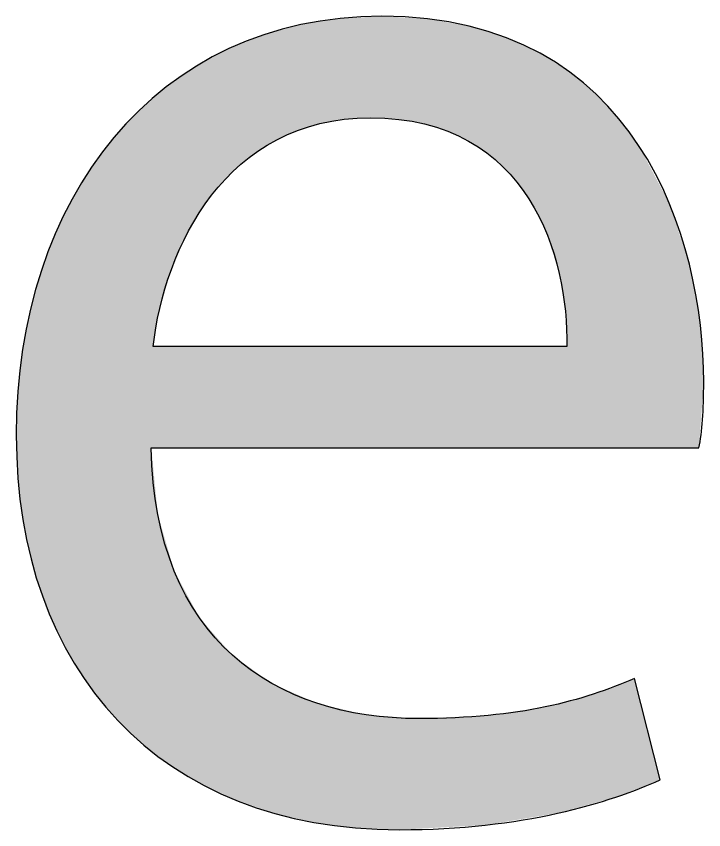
# Model space of a CAD drawing. Extents: x 0 to 360, y -268 to 0.
# Drawn here: x 213.932 to 215.212, y -177.433 to -175.919 of the extents above; entities that cross this region are included whole.
import ezdxf

# ---------------------------------------------------------------- set-up
doc = ezdxf.new("R2010")
doc.units = 0
doc.layers.add('LAYER_1', color=7, linetype='CONTINUOUS')

# ---------------------------------------------------------------- blocks, each defined once
blk = doc.blocks.new('*U280')
at = {"layer": 'LAYER_1', "color": 250}
for points in [[(214.5352, -176.112), (214.4971, -175.9289), (214.5352, -175.9229)], [(214.5424, -176.1107), (214.5352, -175.9229), (214.5424, -175.9226)], [(214.5634, -176.1095), (214.5424, -175.9226), (214.5634, -175.9215)], [(214.5836, -176.1084), (214.5634, -175.9215), (214.5836, -175.9205)], [(214.5912, -176.1079), (214.5836, -175.9205), (214.5912, -175.9201)], [(214.6126, -176.1091), (214.5912, -175.9201), (214.6126, -175.919)], [(214.5912, -176.1079), (214.5912, -175.9201), (214.6126, -176.1091)], [(214.6126, -176.1091), (214.6126, -175.919), (214.6443, -176.1109)], [(214.6443, -176.1109), (214.6443, -175.9207), (214.645, -176.111)], [(214.645, -176.111), (214.645, -175.9208), (214.6815, -176.1175)], [(214.6815, -176.1175), (214.6815, -175.9228), (214.6923, -176.1195)], [(214.6923, -176.1195), (214.6923, -175.9234), (214.6978, -176.1212)], [(214.6978, -176.1212), (214.6978, -175.9237), (214.7355, -176.1331)], [(214.4554, -176.1316), (214.417, -175.9468), (214.4554, -175.9363)], [(214.4619, -176.1296), (214.4554, -175.9363), (214.4619, -175.9345)], [(214.4861, -176.1221), (214.4619, -175.9345), (214.4861, -175.9307)], [(214.4917, -176.1204), (214.4861, -175.9307), (214.4917, -175.9298)], [(214.4971, -176.1187), (214.4917, -175.9298), (214.4971, -175.9289)], [(214.7355, -176.1331), (214.7355, -175.9303), (214.774, -176.1513)], [(214.774, -176.1513), (214.774, -175.9371), (214.775, -176.1519)], [(214.775, -176.1519), (214.775, -175.9373), (214.8051, -176.1715)], [(214.3926, -176.1634), (214.3819, -175.9577), (214.3926, -175.9534)], [(214.408, -176.1541), (214.3926, -175.9534), (214.408, -175.9492)], [(214.4133, -176.1509), (214.408, -175.9492), (214.4133, -175.9478)], [(214.417, -176.1487), (214.4133, -175.9478), (214.417, -175.9468)], [(214.8051, -176.1715), (214.8051, -175.9466), (214.8082, -176.1735)], [(214.8082, -176.1735), (214.8082, -175.9476), (214.8103, -176.1753)], [(214.8103, -176.1753), (214.8103, -175.9482), (214.8382, -176.1992)], [(214.35, -176.1944), (214.3452, -175.9723), (214.35, -175.9704)], [(214.3819, -176.1699), (214.35, -175.9704), (214.3819, -175.9577)], [(214.8382, -176.1992), (214.8382, -175.9569), (214.8447, -176.2063)], [(214.8447, -176.2063), (214.8447, -175.9589), (214.8642, -176.2278)], [(214.8642, -176.2278), (214.8642, -175.968), (214.8865, -176.259)], [(214.3212, -176.222), (214.2954, -175.9965), (214.3212, -175.9827)], [(214.3277, -176.2158), (214.3212, -175.9827), (214.3277, -175.9792)], [(214.3345, -176.2093), (214.3277, -175.9792), (214.3345, -175.9766)], [(214.3452, -176.1991), (214.3345, -175.9766), (214.3452, -175.9723)], [(214.8865, -176.259), (214.8865, -175.9783), (214.9053, -176.292)], [(214.2954, -176.2522), (214.2817, -176.0039), (214.2954, -175.9965)], [(214.9053, -176.292), (214.9053, -175.987), (214.9071, -176.296)], [(214.9071, -176.296), (214.9071, -175.9878), (214.9169, -176.3179)], [(214.9169, -176.3179), (214.9169, -175.9941), (214.9208, -176.3265)], [(214.9208, -176.3265), (214.9208, -175.9965), (214.9395, -176.3869)], [(214.2672, -176.2938), (214.2526, -176.0217), (214.2672, -176.0116)], [(214.2726, -176.2846), (214.2672, -176.0116), (214.2726, -176.0088)], [(214.2732, -176.2838), (214.2726, -176.0088), (214.2732, -176.0085)], [(214.2817, -176.2717), (214.2732, -176.0085), (214.2817, -176.0039)], [(214.9395, -176.3869), (214.9395, -176.0084), (214.9428, -176.3976)], [(214.9428, -176.3976), (214.9428, -176.0105), (214.9543, -176.4681)], [(214.2526, -176.3186), (214.2262, -176.04), (214.2526, -176.0217)], [(214.9543, -176.4681), (214.9543, -176.0178), (214.9571, -176.5338)], [(214.2207, -176.39), (214.2113, -176.0502), (214.2207, -176.0437)], [(214.2231, -176.3846), (214.2207, -176.0437), (214.2231, -176.0421)], [(214.2262, -176.3778), (214.2231, -176.0421), (214.2262, -176.04)], [(214.199, -176.4629), (214.1955, -176.0639), (214.199, -176.0609)], [(214.2113, -176.4217), (214.199, -176.0609), (214.2113, -176.0502)], [(214.1833, -177.2861), (214.1695, -176.0865), (214.1833, -176.0745)], [(214.1868, -176.7225), (214.1833, -176.0745), (214.1868, -176.0715)], [(214.1955, -176.483), (214.1868, -176.0715), (214.1955, -176.0639)], [(214.1695, -177.2757), (214.16, -176.0947), (214.1695, -176.0865)], [(214.1695, -177.2757), (214.1695, -176.0865), (214.1833, -177.2861)], [(214.16, -177.2668), (214.121, -176.1367), (214.16, -176.0947)], [(214.16, -177.2668), (214.16, -176.0947), (214.1695, -177.2757)], [(214.121, -177.23), (214.1135, -176.1447), (214.121, -176.1367)], [(214.121, -177.23), (214.121, -176.1367), (214.16, -177.2668)], [(214.1135, -177.2213), (214.0777, -176.1923), (214.1135, -176.1447)], [(214.1135, -177.2213), (214.1135, -176.1447), (214.121, -177.23)], [(214.0777, -177.1791), (214.0721, -176.1997), (214.0777, -176.1923)], [(214.0777, -177.1791), (214.0777, -176.1923), (214.1135, -177.2213)], [(214.0721, -177.1709), (214.0397, -176.2529), (214.0721, -176.1997)], [(214.0721, -177.1709), (214.0721, -176.1997), (214.0777, -177.1791)], [(214.0397, -177.1233), (214.0357, -176.2596), (214.0397, -176.2529)], [(214.0397, -177.1233), (214.0397, -176.2529), (214.0721, -177.1709)], [(214.0357, -177.1158), (214.0073, -176.3181), (214.0357, -176.2596)], [(214.0357, -177.1158), (214.0357, -176.2596), (214.0397, -177.1233)], [(214.0073, -177.0629), (214.0045, -176.3238), (214.0073, -176.3181)], [(214.0073, -177.0629), (214.0073, -176.3181), (214.0357, -177.1158)], [(214.0045, -177.0562), (213.9805, -176.3875), (214.0045, -176.3238)], [(214.0045, -177.0562), (214.0045, -176.3238), (214.0073, -177.0629)], [(213.9787, -176.9922), (213.9594, -176.4606), (213.9787, -176.3921)], [(213.9805, -176.998), (213.9787, -176.3921), (213.9805, -176.3875)], [(213.9787, -176.9922), (213.9787, -176.3921), (213.9805, -176.998)], [(213.9805, -176.998), (213.9805, -176.3875), (214.0045, -177.0562)], [(213.9584, -176.9242), (213.9441, -176.5372), (213.9584, -176.4641)], [(213.9594, -176.9289), (213.9584, -176.4641), (213.9594, -176.4606)], [(213.9584, -176.9242), (213.9584, -176.4641), (213.9594, -176.9289)], [(213.9594, -176.9289), (213.9594, -176.4606), (213.9787, -176.9922)], [(213.9437, -176.8522), (213.9349, -176.6168), (213.9437, -176.5394)], [(213.9441, -176.8558), (213.9437, -176.5394), (213.9441, -176.5372)], [(213.9437, -176.8522), (213.9437, -176.5394), (213.9441, -176.8558)], [(213.9441, -176.8558), (213.9441, -176.5372), (213.9584, -176.9242)], [(213.9348, -176.7762), (213.9318, -176.6986), (213.9348, -176.6177)], [(213.9349, -176.779), (213.9348, -176.6177), (213.9349, -176.6168)], [(213.9348, -176.7762), (213.9348, -176.6177), (213.9349, -176.779)], [(213.9349, -176.779), (213.9349, -176.6168), (213.9437, -176.8522)], [(214.1833, -177.2861), (214.1833, -176.7225), (214.1868, -177.2887)], [(214.1868, -177.2887), (214.1868, -176.7575), (214.1955, -177.2953)], [(214.1955, -177.2953), (214.1955, -176.8467), (214.199, -177.298)], [(214.199, -177.298), (214.199, -176.8585), (214.2113, -177.3072)], [(214.2113, -177.3072), (214.2113, -176.9007), (214.2207, -177.3143)], [(214.2207, -177.3143), (214.2207, -176.933), (214.2231, -177.3161)], [(214.2231, -177.3161), (214.2231, -176.9413), (214.2262, -177.3179)], [(214.2262, -177.3179), (214.2262, -176.9518), (214.2526, -177.3336)], [(214.2526, -177.3336), (214.2526, -177.0007), (214.2672, -177.3423)], [(214.2672, -177.3423), (214.2672, -177.0278), (214.2726, -177.3455)], [(214.2726, -177.3455), (214.2726, -177.0377), (214.2732, -177.3458)], [(214.2732, -177.3458), (214.2732, -177.0388), (214.2817, -177.3509)], [(214.2817, -177.3509), (214.2817, -177.0484), (214.2954, -177.3572)], [(214.2954, -177.3572), (214.2954, -177.064), (214.3212, -177.3689)], [(214.3212, -177.3689), (214.3212, -177.0932), (214.3277, -177.3719)], [(214.3277, -177.3719), (214.3277, -177.1006), (214.3345, -177.375)], [(214.3345, -177.375), (214.3345, -177.1082), (214.3452, -177.3799)], [(214.3452, -177.3799), (214.3452, -177.1159), (214.35, -177.3815)], [(214.35, -177.3815), (214.35, -177.1194), (214.3819, -177.3922)], [(214.3819, -177.3922), (214.3819, -177.1422), (214.3926, -177.3959)], [(214.3926, -177.3959), (214.3926, -177.15), (214.408, -177.401)], [(215.0832, -177.3588), (215.0541, -177.1624), (215.0832, -177.1513)], [(214.408, -177.401), (214.408, -177.161), (214.4133, -177.4028)], [(214.4133, -177.4028), (214.4133, -177.1633), (214.417, -177.4037)], [(214.417, -177.4037), (214.417, -177.1649), (214.4554, -177.4124)], [(215.048, -177.3725), (215.0115, -177.1787), (215.048, -177.1647)], [(215.0541, -177.3701), (215.048, -177.1647), (215.0541, -177.1624)], [(214.4554, -177.4124), (214.4554, -177.1817), (214.4619, -177.4139)], [(215.0063, -177.384), (214.9626, -177.1924), (215.0063, -177.1807)], [(215.0115, -177.3826), (215.0063, -177.1807), (215.0115, -177.1787)], [(214.4619, -177.4139), (214.4619, -177.1846), (214.4861, -177.4195)], [(214.4861, -177.4195), (214.4861, -177.1953), (214.4917, -177.4202)], [(214.9543, -177.3983), (214.9428, -177.1976), (214.9543, -177.1946)], [(214.9571, -177.3976), (214.9543, -177.1946), (214.9571, -177.1938)], [(214.9626, -177.3961), (214.9571, -177.1938), (214.9626, -177.1924)], [(214.4917, -177.4202), (214.4917, -177.1977), (214.4971, -177.4209)], [(214.4971, -177.4209), (214.4971, -177.199), (214.5352, -177.426)], [(214.5352, -177.426), (214.5352, -177.2079), (214.5424, -177.4269)], [(214.5424, -177.4269), (214.5424, -177.2096), (214.5634, -177.4297)], [(214.8642, -177.4148), (214.8447, -177.2153), (214.8642, -177.2124)], [(214.8865, -177.4111), (214.8642, -177.2124), (214.8865, -177.2091)], [(214.9053, -177.408), (214.8865, -177.2091), (214.9053, -177.2062)], [(214.9071, -177.4078), (214.9053, -177.2062), (214.9071, -177.206)], [(214.9169, -177.4061), (214.9071, -177.206), (214.9169, -177.2045)], [(214.9208, -177.4055), (214.9169, -177.2045), (214.9208, -177.2035)], [(214.9395, -177.4024), (214.9208, -177.2035), (214.9395, -177.1985)], [(214.9428, -177.4015), (214.9395, -177.1985), (214.9428, -177.1976)], [(214.5634, -177.4297), (214.5634, -177.2145), (214.5836, -177.4305)], [(214.5836, -177.4305), (214.5836, -177.2192), (214.5912, -177.4308)], [(214.5912, -177.4308), (214.5912, -177.2198), (214.6126, -177.4317)], [(214.6126, -177.4317), (214.6126, -177.2213), (214.6443, -177.4331)], [(214.6443, -177.4331), (214.6443, -177.2236), (214.645, -177.4331)], [(214.6923, -177.4306), (214.6815, -177.2262), (214.6923, -177.2257)], [(214.6978, -177.4303), (214.6923, -177.2257), (214.6978, -177.2255)], [(214.7355, -177.4282), (214.6978, -177.2255), (214.7355, -177.2238)], [(214.774, -177.4262), (214.7355, -177.2238), (214.774, -177.2221)], [(214.775, -177.4261), (214.774, -177.2221), (214.775, -177.222)], [(214.8051, -177.4245), (214.775, -177.222), (214.8051, -177.2207)], [(214.8082, -177.424), (214.8051, -177.2207), (214.8082, -177.2205)], [(214.8103, -177.4237), (214.8082, -177.2205), (214.8103, -177.2204)], [(214.8382, -177.4191), (214.8103, -177.2204), (214.8382, -177.2163)], [(214.8447, -177.418), (214.8382, -177.2163), (214.8447, -177.2153)]]:
    blk.add_solid(points, dxfattribs=at)
at = {"layer": 'LAYER_1', "color": 250, "extrusion": (0, 0, -1)}
for points in [[(-214.5352, -176.112), (-214.5352, -175.9229), (-214.5424, -176.1107)], [(-214.5424, -176.1107), (-214.5424, -175.9226), (-214.5634, -176.1095)], [(-214.5634, -176.1095), (-214.5634, -175.9215), (-214.5836, -176.1084)], [(-214.5836, -176.1084), (-214.5836, -175.9205), (-214.5912, -176.1079)], [(-214.6443, -176.1109), (-214.6126, -175.919), (-214.6443, -175.9207)], [(-214.645, -176.111), (-214.6443, -175.9207), (-214.645, -175.9208)], [(-214.6815, -176.1175), (-214.645, -175.9208), (-214.6815, -175.9228)], [(-214.6923, -176.1195), (-214.6815, -175.9228), (-214.6923, -175.9234)], [(-214.6978, -176.1212), (-214.6923, -175.9234), (-214.6978, -175.9237)], [(-214.7355, -176.1331), (-214.6978, -175.9237), (-214.7355, -175.9303)], [(-214.4554, -176.1316), (-214.4554, -175.9363), (-214.4619, -176.1296)], [(-214.4619, -176.1296), (-214.4619, -175.9345), (-214.4861, -176.1221)], [(-214.4861, -176.1221), (-214.4861, -175.9307), (-214.4917, -176.1204)], [(-214.4917, -176.1204), (-214.4917, -175.9298), (-214.4971, -176.1187)], [(-214.4971, -176.1187), (-214.4971, -175.9289), (-214.5352, -176.112)], [(-214.774, -176.1513), (-214.7355, -175.9303), (-214.774, -175.9371)], [(-214.775, -176.1519), (-214.774, -175.9371), (-214.775, -175.9373)], [(-214.8051, -176.1715), (-214.775, -175.9373), (-214.8051, -175.9466)], [(-214.3926, -176.1634), (-214.3926, -175.9534), (-214.408, -176.1541)], [(-214.408, -176.1541), (-214.408, -175.9492), (-214.4133, -176.1509)], [(-214.4133, -176.1509), (-214.4133, -175.9478), (-214.417, -176.1487)], [(-214.417, -176.1487), (-214.417, -175.9468), (-214.4554, -176.1316)], [(-214.8082, -176.1735), (-214.8051, -175.9466), (-214.8082, -175.9476)], [(-214.8103, -176.1753), (-214.8082, -175.9476), (-214.8103, -175.9482)], [(-214.8382, -176.1992), (-214.8103, -175.9482), (-214.8382, -175.9569)], [(-214.35, -176.1944), (-214.35, -175.9704), (-214.3819, -176.1699)], [(-214.3819, -176.1699), (-214.3819, -175.9577), (-214.3926, -176.1634)], [(-214.8447, -176.2063), (-214.8382, -175.9569), (-214.8447, -175.9589)], [(-214.8642, -176.2278), (-214.8447, -175.9589), (-214.8642, -175.968)], [(-214.8865, -176.259), (-214.8642, -175.968), (-214.8865, -175.9783)], [(-214.3212, -176.222), (-214.3212, -175.9827), (-214.3277, -176.2158)], [(-214.3277, -176.2158), (-214.3277, -175.9792), (-214.3345, -176.2093)], [(-214.3345, -176.2093), (-214.3345, -175.9766), (-214.3452, -176.1991)], [(-214.3452, -176.1991), (-214.3452, -175.9723), (-214.35, -176.1944)], [(-214.9053, -176.292), (-214.8865, -175.9783), (-214.9053, -175.987)], [(-214.2954, -176.2522), (-214.2954, -175.9965), (-214.3212, -176.222)], [(-214.9071, -176.296), (-214.9053, -175.987), (-214.9071, -175.9878)], [(-214.9169, -176.3179), (-214.9071, -175.9878), (-214.9169, -175.9941)], [(-214.9208, -176.3265), (-214.9169, -175.9941), (-214.9208, -175.9965)], [(-214.9395, -176.3869), (-214.9208, -175.9965), (-214.9395, -176.0084)], [(-214.2672, -176.2938), (-214.2672, -176.0116), (-214.2726, -176.2846)], [(-214.2726, -176.2846), (-214.2726, -176.0088), (-214.2732, -176.2838)], [(-214.2732, -176.2838), (-214.2732, -176.0085), (-214.2817, -176.2717)], [(-214.2817, -176.2717), (-214.2817, -176.0039), (-214.2954, -176.2522)], [(-214.9428, -176.3976), (-214.9395, -176.0084), (-214.9428, -176.0105)], [(-214.9543, -176.4681), (-214.9428, -176.0105), (-214.9543, -176.0178)], [(-214.2526, -176.3186), (-214.2526, -176.0217), (-214.2672, -176.2938)], [(-214.9571, -176.5338), (-214.9543, -176.0178), (-214.9571, -176.0196)], [(-214.9571, -176.7225), (-214.9571, -176.0196), (-214.9626, -176.7225)], [(-214.9626, -176.7225), (-214.9571, -176.0196), (-214.9626, -176.0231)], [(-214.9626, -176.7225), (-214.9626, -176.0231), (-215.0063, -176.7225)], [(-215.0063, -176.7225), (-214.9626, -176.0231), (-215.0063, -176.0596)], [(-214.2207, -176.39), (-214.2207, -176.0437), (-214.2231, -176.3846)], [(-214.2231, -176.3846), (-214.2231, -176.0421), (-214.2262, -176.3778)], [(-214.2262, -176.3778), (-214.2262, -176.04), (-214.2526, -176.3186)], [(-214.199, -176.4629), (-214.199, -176.0609), (-214.2113, -176.4217)], [(-214.2113, -176.4217), (-214.2113, -176.0502), (-214.2207, -176.39)], [(-215.0063, -176.7225), (-215.0063, -176.0596), (-215.0115, -176.7225)], [(-215.0115, -176.7225), (-215.0063, -176.0596), (-215.0115, -176.064)], [(-214.1833, -176.7225), (-214.1833, -176.0745), (-214.1868, -176.7225)], [(-214.1868, -176.5338), (-214.1868, -176.0715), (-214.1955, -176.483)], [(-214.1955, -176.483), (-214.1955, -176.0639), (-214.199, -176.4629)], [(-215.0115, -176.7225), (-215.0115, -176.064), (-215.048, -176.7225)], [(-215.048, -176.7225), (-215.0115, -176.064), (-215.048, -176.1031)], [(-215.048, -176.7225), (-215.048, -176.1031), (-215.0541, -176.7225)], [(-215.0541, -176.7225), (-215.048, -176.1031), (-215.0541, -176.1096)], [(-215.0541, -176.7225), (-215.0541, -176.1096), (-215.0832, -176.7225)], [(-215.0832, -176.7225), (-215.0541, -176.1096), (-215.0832, -176.1489)], [(-215.0832, -176.7225), (-215.0832, -176.1489), (-215.0908, -176.7225)], [(-215.0908, -176.7225), (-215.0832, -176.1489), (-215.0908, -176.1592)], [(-215.0908, -176.7225), (-215.0908, -176.1592), (-215.1307, -176.7225)], [(-215.1307, -176.7225), (-215.0908, -176.1592), (-215.1307, -176.2346)], [(-215.1307, -176.7225), (-215.1307, -176.2346), (-215.1479, -176.7225)], [(-215.1479, -176.7225), (-215.1307, -176.2346), (-215.1479, -176.267)], [(-215.1479, -176.7225), (-215.1479, -176.267), (-215.1853, -176.7225)], [(-215.1853, -176.7225), (-215.1479, -176.267), (-215.1853, -176.3807)], [(-215.1853, -176.7225), (-215.1853, -176.3807), (-215.2031, -176.7225)], [(-215.2031, -176.7225), (-215.1853, -176.3807), (-215.2031, -176.4788)], [(-215.2031, -176.7225), (-215.2031, -176.4788), (-215.2058, -176.6851)], [(-215.2058, -176.6851), (-215.2031, -176.4788), (-215.2058, -176.4938)], [(-215.2058, -176.6851), (-215.2058, -176.4938), (-215.212, -176.5997)], [(-214.1868, -176.7225), (-214.1868, -176.5338), (-214.1955, -176.7225)], [(-214.1955, -176.7225), (-214.1868, -176.5338), (-214.1955, -176.5338)], [(-214.1955, -176.7225), (-214.1955, -176.5338), (-214.199, -176.7225)], [(-214.199, -176.7225), (-214.1955, -176.5338), (-214.199, -176.5338)], [(-214.199, -176.7225), (-214.199, -176.5338), (-214.2113, -176.7225)], [(-214.2113, -176.7225), (-214.199, -176.5338), (-214.2113, -176.5338)], [(-214.2113, -176.7225), (-214.2113, -176.5338), (-214.2207, -176.7225)], [(-214.2207, -176.7225), (-214.2113, -176.5338), (-214.2207, -176.5338)], [(-214.2207, -176.7225), (-214.2207, -176.5338), (-214.2231, -176.7225)], [(-214.2231, -176.7225), (-214.2207, -176.5338), (-214.2231, -176.5338)], [(-214.2231, -176.7225), (-214.2231, -176.5338), (-214.2262, -176.7225)], [(-214.2262, -176.7225), (-214.2231, -176.5338), (-214.2262, -176.5338)], [(-214.2262, -176.7225), (-214.2262, -176.5338), (-214.2526, -176.7225)], [(-214.2526, -176.7225), (-214.2262, -176.5338), (-214.2526, -176.5338)], [(-214.2526, -176.7225), (-214.2526, -176.5338), (-214.2672, -176.7225)], [(-214.2672, -176.7225), (-214.2526, -176.5338), (-214.2672, -176.5338)], [(-214.2672, -176.7225), (-214.2672, -176.5338), (-214.2726, -176.7225)], [(-214.2726, -176.7225), (-214.2672, -176.5338), (-214.2726, -176.5338)], [(-214.2726, -176.7225), (-214.2726, -176.5338), (-214.2732, -176.7225)], [(-214.2732, -176.7225), (-214.2726, -176.5338), (-214.2732, -176.5338)], [(-214.2732, -176.7225), (-214.2732, -176.5338), (-214.2817, -176.7225)], [(-214.2817, -176.7225), (-214.2732, -176.5338), (-214.2817, -176.5338)], [(-214.2817, -176.7225), (-214.2817, -176.5338), (-214.2954, -176.7225)], [(-214.2954, -176.7225), (-214.2817, -176.5338), (-214.2954, -176.5338)], [(-214.2954, -176.7225), (-214.2954, -176.5338), (-214.3212, -176.7225)], [(-214.3212, -176.7225), (-214.2954, -176.5338), (-214.3212, -176.5338)], [(-214.3212, -176.7225), (-214.3212, -176.5338), (-214.3277, -176.7225)], [(-214.3277, -176.7225), (-214.3212, -176.5338), (-214.3277, -176.5338)], [(-214.3277, -176.7225), (-214.3277, -176.5338), (-214.3345, -176.7225)], [(-214.3345, -176.7225), (-214.3277, -176.5338), (-214.3345, -176.5338)], [(-214.3345, -176.7225), (-214.3345, -176.5338), (-214.3452, -176.7225)], [(-214.3452, -176.7225), (-214.3345, -176.5338), (-214.3452, -176.5338)], [(-214.3452, -176.7225), (-214.3452, -176.5338), (-214.35, -176.7225)], [(-214.35, -176.7225), (-214.3452, -176.5338), (-214.35, -176.5338)], [(-214.35, -176.7225), (-214.35, -176.5338), (-214.3819, -176.7225)], [(-214.3819, -176.7225), (-214.35, -176.5338), (-214.3819, -176.5338)], [(-214.3819, -176.7225), (-214.3819, -176.5338), (-214.3926, -176.7225)], [(-214.3926, -176.7225), (-214.3819, -176.5338), (-214.3926, -176.5338)], [(-214.3926, -176.7225), (-214.3926, -176.5338), (-214.408, -176.7225)], [(-214.408, -176.7225), (-214.3926, -176.5338), (-214.408, -176.5338)], [(-214.408, -176.7225), (-214.408, -176.5338), (-214.4133, -176.7225)], [(-214.4133, -176.7225), (-214.408, -176.5338), (-214.4133, -176.5338)], [(-214.4133, -176.7225), (-214.4133, -176.5338), (-214.417, -176.7225)], [(-214.417, -176.7225), (-214.4133, -176.5338), (-214.417, -176.5338)], [(-214.417, -176.7225), (-214.417, -176.5338), (-214.4554, -176.7225)], [(-214.4554, -176.7225), (-214.417, -176.5338), (-214.4554, -176.5338)], [(-214.4554, -176.7225), (-214.4554, -176.5338), (-214.4619, -176.7225)], [(-214.4619, -176.7225), (-214.4554, -176.5338), (-214.4619, -176.5338)], [(-214.4619, -176.7225), (-214.4619, -176.5338), (-214.4861, -176.7225)], [(-214.4861, -176.7225), (-214.4619, -176.5338), (-214.4861, -176.5338)], [(-214.4861, -176.7225), (-214.4861, -176.5338), (-214.4917, -176.7225)], [(-214.4917, -176.7225), (-214.4861, -176.5338), (-214.4917, -176.5338)], [(-214.4917, -176.7225), (-214.4917, -176.5338), (-214.4971, -176.7225)], [(-214.4971, -176.7225), (-214.4917, -176.5338), (-214.4971, -176.5338)], [(-214.4971, -176.7225), (-214.4971, -176.5338), (-214.5352, -176.7225)], [(-214.5352, -176.7225), (-214.4971, -176.5338), (-214.5352, -176.5338)], [(-214.5352, -176.7225), (-214.5352, -176.5338), (-214.5424, -176.7225)], [(-214.5424, -176.7225), (-214.5352, -176.5338), (-214.5424, -176.5338)], [(-214.5424, -176.7225), (-214.5424, -176.5338), (-214.5634, -176.7225)], [(-214.5634, -176.7225), (-214.5424, -176.5338), (-214.5634, -176.5338)], [(-214.5634, -176.7225), (-214.5634, -176.5338), (-214.5836, -176.7225)], [(-214.5836, -176.7225), (-214.5634, -176.5338), (-214.5836, -176.5338)], [(-214.5836, -176.7225), (-214.5836, -176.5338), (-214.5912, -176.7225)], [(-214.5912, -176.7225), (-214.5836, -176.5338), (-214.5912, -176.5338)], [(-214.5912, -176.7225), (-214.5912, -176.5338), (-214.6126, -176.7225)], [(-214.6126, -176.7225), (-214.5912, -176.5338), (-214.6126, -176.5338)], [(-214.6126, -176.7225), (-214.6126, -176.5338), (-214.6443, -176.7225)], [(-214.6443, -176.7225), (-214.6126, -176.5338), (-214.6443, -176.5338)], [(-214.6443, -176.7225), (-214.6443, -176.5338), (-214.645, -176.7225)], [(-214.645, -176.7225), (-214.6443, -176.5338), (-214.645, -176.5338)], [(-214.645, -176.7225), (-214.645, -176.5338), (-214.6815, -176.7225)], [(-214.6815, -176.7225), (-214.645, -176.5338), (-214.6815, -176.5338)], [(-214.6815, -176.7225), (-214.6815, -176.5338), (-214.6923, -176.7225)], [(-214.6923, -176.7225), (-214.6815, -176.5338), (-214.6923, -176.5338)], [(-214.6923, -176.7225), (-214.6923, -176.5338), (-214.6978, -176.7225)], [(-214.6978, -176.7225), (-214.6923, -176.5338), (-214.6978, -176.5338)], [(-214.6978, -176.7225), (-214.6978, -176.5338), (-214.7355, -176.7225)], [(-214.7355, -176.7225), (-214.6978, -176.5338), (-214.7355, -176.5338)], [(-214.7355, -176.7225), (-214.7355, -176.5338), (-214.774, -176.7225)], [(-214.774, -176.7225), (-214.7355, -176.5338), (-214.774, -176.5338)], [(-214.774, -176.7225), (-214.774, -176.5338), (-214.775, -176.7225)], [(-214.775, -176.7225), (-214.774, -176.5338), (-214.775, -176.5338)], [(-214.775, -176.7225), (-214.775, -176.5338), (-214.8051, -176.7225)], [(-214.8051, -176.7225), (-214.775, -176.5338), (-214.8051, -176.5338)], [(-214.8051, -176.7225), (-214.8051, -176.5338), (-214.8082, -176.7225)], [(-214.8082, -176.7225), (-214.8051, -176.5338), (-214.8082, -176.5338)], [(-214.8082, -176.7225), (-214.8082, -176.5338), (-214.8103, -176.7225)], [(-214.8103, -176.7225), (-214.8082, -176.5338), (-214.8103, -176.5338)], [(-214.8103, -176.7225), (-214.8103, -176.5338), (-214.8382, -176.7225)], [(-214.8382, -176.7225), (-214.8103, -176.5338), (-214.8382, -176.5338)], [(-214.8382, -176.7225), (-214.8382, -176.5338), (-214.8447, -176.7225)], [(-214.8447, -176.7225), (-214.8382, -176.5338), (-214.8447, -176.5338)], [(-214.8447, -176.7225), (-214.8447, -176.5338), (-214.8642, -176.7225)], [(-214.8642, -176.7225), (-214.8447, -176.5338), (-214.8642, -176.5338)], [(-214.8642, -176.7225), (-214.8642, -176.5338), (-214.8865, -176.7225)], [(-214.8865, -176.7225), (-214.8642, -176.5338), (-214.8865, -176.5338)], [(-214.8865, -176.7225), (-214.8865, -176.5338), (-214.9053, -176.7225)], [(-214.9053, -176.7225), (-214.8865, -176.5338), (-214.9053, -176.5338)], [(-214.9053, -176.7225), (-214.9053, -176.5338), (-214.9071, -176.7225)], [(-214.9071, -176.7225), (-214.9053, -176.5338), (-214.9071, -176.5338)], [(-214.9071, -176.7225), (-214.9071, -176.5338), (-214.9169, -176.7225)], [(-214.9169, -176.7225), (-214.9071, -176.5338), (-214.9169, -176.5338)], [(-214.9169, -176.7225), (-214.9169, -176.5338), (-214.9208, -176.7225)], [(-214.9208, -176.7225), (-214.9169, -176.5338), (-214.9208, -176.5338)], [(-214.9208, -176.7225), (-214.9208, -176.5338), (-214.9395, -176.7225)], [(-214.9395, -176.7225), (-214.9208, -176.5338), (-214.9395, -176.5338)], [(-214.9395, -176.7225), (-214.9395, -176.5338), (-214.9428, -176.7225)], [(-214.9428, -176.7225), (-214.9395, -176.5338), (-214.9428, -176.5338)], [(-214.9428, -176.7225), (-214.9428, -176.5338), (-214.9543, -176.7225)], [(-214.9543, -176.7225), (-214.9428, -176.5338), (-214.9543, -176.5338)], [(-214.9543, -176.7225), (-214.9543, -176.5338), (-214.9571, -176.7225)], [(-214.9571, -176.7225), (-214.9543, -176.5338), (-214.9571, -176.5338)], [(-214.1868, -177.2887), (-214.1833, -176.7225), (-214.1868, -176.7575)], [(-214.1955, -177.2953), (-214.1868, -176.7575), (-214.1955, -176.8467)], [(-214.199, -177.298), (-214.1955, -176.8467), (-214.199, -176.8585)], [(-214.2113, -177.3072), (-214.199, -176.8585), (-214.2113, -176.9007)], [(-214.2207, -177.3143), (-214.2113, -176.9007), (-214.2207, -176.933)], [(-214.2231, -177.3161), (-214.2207, -176.933), (-214.2231, -176.9413)], [(-214.2262, -177.3179), (-214.2231, -176.9413), (-214.2262, -176.9518)], [(-214.2526, -177.3336), (-214.2262, -176.9518), (-214.2526, -177.0007)], [(-214.2672, -177.3423), (-214.2526, -177.0007), (-214.2672, -177.0278)], [(-214.2726, -177.3455), (-214.2672, -177.0278), (-214.2726, -177.0377)], [(-214.2732, -177.3458), (-214.2726, -177.0377), (-214.2732, -177.0388)], [(-214.2817, -177.3509), (-214.2732, -177.0388), (-214.2817, -177.0484)], [(-214.2954, -177.3572), (-214.2817, -177.0484), (-214.2954, -177.064)], [(-214.3212, -177.3689), (-214.2954, -177.064), (-214.3212, -177.0932)], [(-214.3277, -177.3719), (-214.3212, -177.0932), (-214.3277, -177.1006)], [(-214.3345, -177.375), (-214.3277, -177.1006), (-214.3345, -177.1082)], [(-214.3452, -177.3799), (-214.3345, -177.1082), (-214.3452, -177.1159)], [(-214.35, -177.3815), (-214.3452, -177.1159), (-214.35, -177.1194)], [(-214.3819, -177.3922), (-214.35, -177.1194), (-214.3819, -177.1422)], [(-214.3926, -177.3959), (-214.3819, -177.1422), (-214.3926, -177.15)], [(-214.408, -177.401), (-214.3926, -177.15), (-214.408, -177.161)], [(-215.0832, -177.3588), (-215.0832, -177.1513), (-215.0908, -177.3558)], [(-215.0908, -177.3558), (-215.0832, -177.1513), (-215.0908, -177.1818)], [(-214.4133, -177.4028), (-214.408, -177.161), (-214.4133, -177.1633)], [(-214.417, -177.4037), (-214.4133, -177.1633), (-214.417, -177.1649)], [(-214.4554, -177.4124), (-214.417, -177.1649), (-214.4554, -177.1817)], [(-215.048, -177.3725), (-215.048, -177.1647), (-215.0541, -177.3701)], [(-215.0541, -177.3701), (-215.0541, -177.1624), (-215.0832, -177.3588)], [(-214.4619, -177.4139), (-214.4554, -177.1817), (-214.4619, -177.1846)], [(-215.0063, -177.384), (-215.0063, -177.1807), (-215.0115, -177.3826)], [(-215.0115, -177.3826), (-215.0115, -177.1787), (-215.048, -177.3725)], [(-215.0908, -177.3558), (-215.0908, -177.1818), (-215.1307, -177.3403)], [(-214.4861, -177.4195), (-214.4619, -177.1846), (-214.4861, -177.1953)], [(-214.4917, -177.4202), (-214.4861, -177.1953), (-214.4917, -177.1977)], [(-214.9543, -177.3983), (-214.9543, -177.1946), (-214.9571, -177.3976)], [(-214.9571, -177.3976), (-214.9571, -177.1938), (-214.9626, -177.3961)], [(-214.9626, -177.3961), (-214.9626, -177.1924), (-215.0063, -177.384)], [(-214.4971, -177.4209), (-214.4917, -177.1977), (-214.4971, -177.199)], [(-214.5352, -177.426), (-214.4971, -177.199), (-214.5352, -177.2079)], [(-214.5424, -177.4269), (-214.5352, -177.2079), (-214.5424, -177.2096)], [(-214.5634, -177.4297), (-214.5424, -177.2096), (-214.5634, -177.2145)], [(-214.8642, -177.4148), (-214.8642, -177.2124), (-214.8865, -177.4111)], [(-214.8865, -177.4111), (-214.8865, -177.2091), (-214.9053, -177.408)], [(-214.9053, -177.408), (-214.9053, -177.2062), (-214.9071, -177.4078)], [(-214.9071, -177.4078), (-214.9071, -177.206), (-214.9169, -177.4061)], [(-214.9169, -177.4061), (-214.9169, -177.2045), (-214.9208, -177.4055)], [(-214.9208, -177.4055), (-214.9208, -177.2035), (-214.9395, -177.4024)], [(-214.9395, -177.4024), (-214.9395, -177.1985), (-214.9428, -177.4015)], [(-214.9428, -177.4015), (-214.9428, -177.1976), (-214.9543, -177.3983)], [(-214.5836, -177.4305), (-214.5634, -177.2145), (-214.5836, -177.2192)], [(-214.5912, -177.4308), (-214.5836, -177.2192), (-214.5912, -177.2198)], [(-214.6126, -177.4317), (-214.5912, -177.2198), (-214.6126, -177.2213)], [(-214.6443, -177.4331), (-214.6126, -177.2213), (-214.6443, -177.2236)], [(-214.645, -177.4331), (-214.6443, -177.2236), (-214.645, -177.2236)], [(-214.645, -177.4331), (-214.645, -177.2236), (-214.6815, -177.4311)], [(-214.6815, -177.4311), (-214.645, -177.2236), (-214.6815, -177.2262)], [(-214.6815, -177.4311), (-214.6815, -177.2262), (-214.6923, -177.4306)], [(-214.6923, -177.4306), (-214.6923, -177.2257), (-214.6978, -177.4303)], [(-214.6978, -177.4303), (-214.6978, -177.2255), (-214.7355, -177.4282)], [(-214.7355, -177.4282), (-214.7355, -177.2238), (-214.774, -177.4262)], [(-214.774, -177.4262), (-214.774, -177.2221), (-214.775, -177.4261)], [(-214.775, -177.4261), (-214.775, -177.222), (-214.8051, -177.4245)], [(-214.8051, -177.4245), (-214.8051, -177.2207), (-214.8082, -177.424)], [(-214.8082, -177.424), (-214.8082, -177.2205), (-214.8103, -177.4237)], [(-214.8103, -177.4237), (-214.8103, -177.2204), (-214.8382, -177.4191)], [(-214.8382, -177.4191), (-214.8382, -177.2163), (-214.8447, -177.418)], [(-214.8447, -177.418), (-214.8447, -177.2153), (-214.8642, -177.4148)]]:
    blk.add_solid(points, dxfattribs=at)
blk = doc.blocks.new('BLOCK_32')
at = {"layer": 'LAYER_1'}
for points, knots in [([(214.1833, -176.7225), (214.1895, -177.0795), (214.4141, -177.2262), (214.6815, -177.2262), (214.8703, -177.2262), (214.9867, -177.1933), (215.0832, -177.1513), (215.0832, -177.1513), (215.1307, -177.3403), (215.1307, -177.3403), (215.0377, -177.3823), (214.8758, -177.4331), (214.645, -177.4331), (214.1985, -177.4331), (213.9318, -177.1363), (213.9318, -176.6986), (213.9318, -176.2609), (214.1895, -175.919), (214.6126, -175.919), (215.0887, -175.919), (215.212, -176.3327), (215.212, -176.5997), (215.212, -176.6536), (215.2093, -176.6926), (215.2031, -176.7225), (215.2031, -176.7225), (214.1833, -176.7225), (214.1833, -176.7225)], [0, 0, 0, 0, 1, 1, 1, 2, 2, 2, 3, 3, 3, 4, 4, 4, 5, 5, 5, 6, 6, 6, 7, 7, 7, 8, 8, 8, 9, 9, 9, 9]), ([(214.9571, -176.5338), (214.9598, -176.3687), (214.8882, -176.1079), (214.5912, -176.1079), (214.3211, -176.1079), (214.2074, -176.3508), (214.1868, -176.5338), (214.1868, -176.5338), (214.9571, -176.5338), (214.9571, -176.5338)], [0, 0, 0, 0, 1, 1, 1, 2, 2, 2, 3, 3, 3, 3])]:
    blk.add_open_spline(points, degree=3, knots=knots, dxfattribs=at)
at = {"layer": 'LAYER_1', "color": 250}
blk.add_blockref('*U280', (0, 0), dxfattribs=at)
blk = doc.blocks.new('BLOCK_20')
at = {"layer": 'LAYER_1'}
blk.add_blockref('BLOCK_32', (0, 0), dxfattribs=at)
blk = doc.blocks.new('BLOCK_17')
at = {"layer": 'LAYER_1'}
blk.add_blockref('BLOCK_20', (0, 0), dxfattribs=at)

msp = doc.modelspace()

# ---------------------------------------------------------------- block references
at = {"layer": 'LAYER_1'}
msp.add_blockref('BLOCK_17', (0, 0), dxfattribs=at)

doc.saveas('drawing.dxf')
